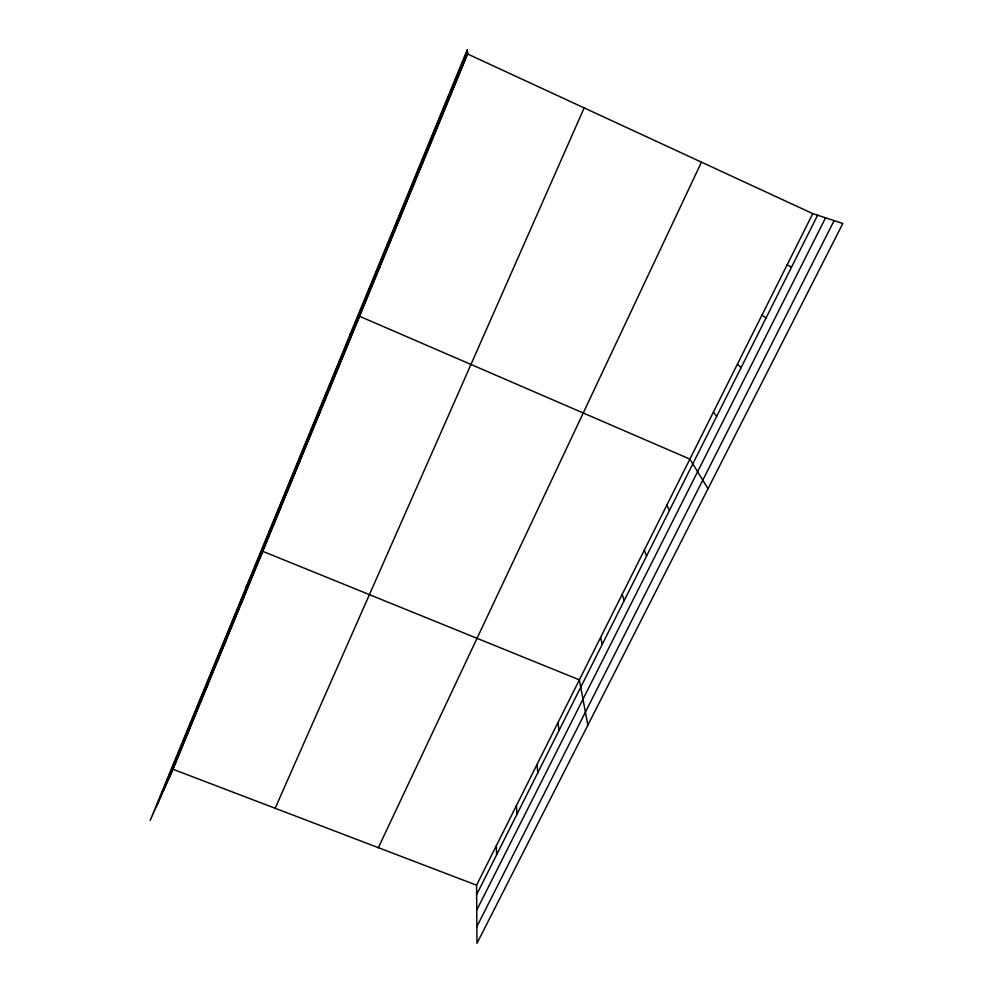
<?xml version="1.0" encoding="UTF-8"?>
<svg xmlns="http://www.w3.org/2000/svg" width="993" height="993" viewBox="0 0 993 993"><rect width="100%" height="100%" fill="white"/><g stroke="black" fill="none" stroke-linecap="round" stroke-linejoin="round"><path stroke-width="1.49" d="M156.757 805.683L467.393 50.916M163.249 791.136L467.48 52.157M169.306 777.569L467.566 53.312M173.018 769.277L467.616 54.007L467.306 49.65L150.179 820.417L173.018 769.277L476.578 885.185L476.975 943.35L842.821 223.475L812.77 213.632L467.616 54.007M275.16 808.277L584.145 107.902M186.709 735.329L190.234 727.472M204.459 692.208L207.798 684.81M222.593 648.168L225.746 641.255M241.125 603.185L244.067 596.768M245.892 587.769L262.773 551.338L579.366 679.845L587.856 725.175M278.81 511.656L281.329 506.306M378.345 847.674L701.468 162.157M297.987 465.109L300.271 460.305M317.574 417.544L319.622 413.336M337.583 368.937L339.383 365.337M476.578 885.185L812.77 213.632M476.64 894.631L817.599 215.22M476.752 910.072L825.543 217.815M476.863 926.618L834.108 220.62M350.02 334.715L359.59 316.295L689.887 459.101L708.021 488.73M378.966 268.458L380.245 266.161M400.365 216.499L401.346 214.898M422.248 163.349L422.944 162.492M787.114 264.908L791.52 267.179M762.003 315.042L766.025 317.996M737.439 364.108L741.088 367.695M713.408 412.107L716.685 416.303M666.849 505.102L669.443 510.439M644.308 550.147L646.567 556.018M622.214 594.273L624.175 600.653M600.579 637.494L602.23 644.37M557.967 722.606L559.059 730.401M537.002 764.486L537.821 772.728M516.447 805.522L517.005 814.186M496.314 845.751L496.624 854.812"/></g></svg>
